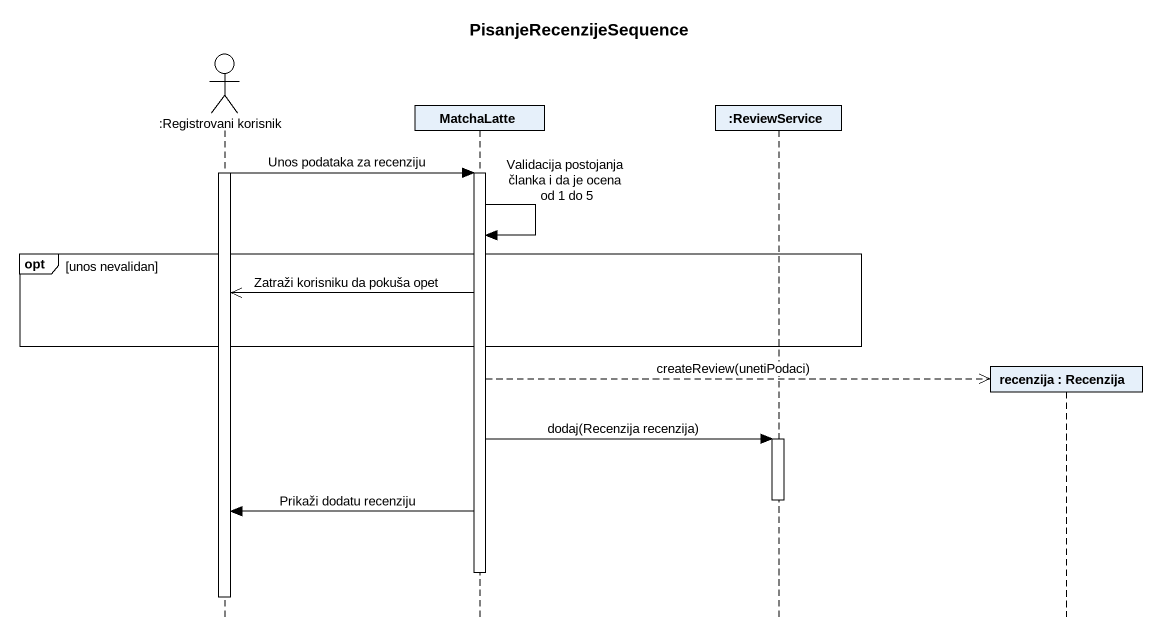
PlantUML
@startuml
title PisanjeRecenzijeSequence
hide footbox
actor ":Registrovani korisnik" as Registrovani_korisnik
participant MatchaLatte
participant ":ReviewService" as ReviewService
participant "recenzija : Recenzija" as recenzija

activate Registrovani_korisnik
Registrovani_korisnik -> MatchaLatte : Unos podataka za recenziju
activate MatchaLatte
MatchaLatte -> MatchaLatte : Validacija postojanja članka i da je ocena od 1 do 5
opt unos nevalidan
  MatchaLatte ->> Registrovani_korisnik : Zatraži korisniku da pokuša opet
end
MatchaLatte -->> recenzija ** : createReview(unetiPodaci)
MatchaLatte -> ReviewService : dodaj(Recenzija recenzija)
activate ReviewService
deactivate ReviewService
MatchaLatte -> Registrovani_korisnik : Prikaži dodatu recenziju
deactivate MatchaLatte
deactivate Registrovani_korisnik
@enduml
